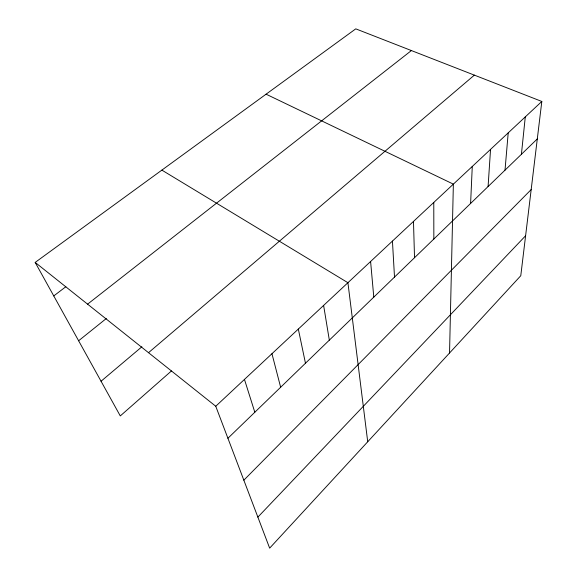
<?xml version="1.0" encoding="UTF-8"?>
<svg xmlns="http://www.w3.org/2000/svg" width="577" height="577" viewBox="0 0 577 577"><rect width="100%" height="100%" fill="white"/><g stroke="black" fill="none" stroke-linecap="round" stroke-linejoin="round"><path stroke-width="0.87" d="M449.541 353.001L453.363 184.135L266.084 94.181M470.601 203.457L472.274 166.457M488.084 186.544L490.544 149.385M505.012 170.165L508.207 132.876M521.406 154.297L525.286 116.907M541.817 101.451L520.779 275.719L269.654 548.15L215.755 406.251L35.183 262.412L355.764 28.85L541.817 101.451L215.755 406.251M257.869 517.129L525.604 235.748M243.84 480.187L531.179 189.559M227.915 438.275L537.295 138.927M171.448 370.946L120.283 415.93L35.183 262.412M148.513 352.691L474.366 75.133M101.054 381.238L141.884 346.791M78.616 340.762L106.319 318.511M87.589 304.158L411.394 50.56M53.762 295.922L65.843 286.74M161.863 170.114L347.917 282.708L367.722 441.766M244.46 379.421L254.818 412.245M271.955 353.715L280.646 387.254M298.323 329.07L305.464 363.243M323.618 305.421L329.33 340.149M370.6 261.511L373.788 297.133M392.439 241.092L394.509 277.083M413.485 221.417L414.524 257.717M433.781 202.448L433.846 239.015"/></g></svg>
